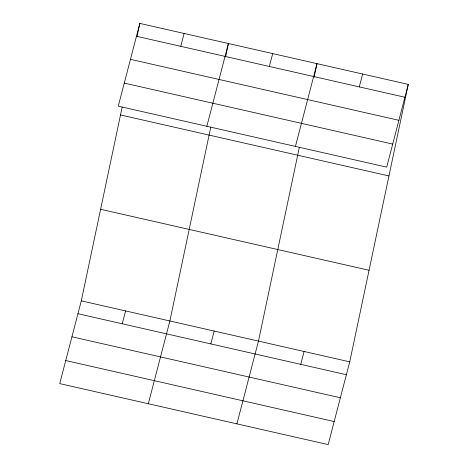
<?xml version="1.0" encoding="UTF-8"?>
<svg xmlns="http://www.w3.org/2000/svg" width="468" height="468" viewBox="0 0 468 468"><rect width="100%" height="100%" fill="white"/><g stroke="black" fill="none" stroke-linecap="round" stroke-linejoin="round"><path stroke-width="0.7" d="M408.266 84.386L386.708 167.146L118.264 106.154L139.821 23.4L408.266 84.386L349.736 361.846L328.179 444.6L59.734 383.614L81.292 300.854L122.166 107.09M136.954 36.99L139.821 23.4M210.752 127.22L169.878 320.984L148.321 403.738M225.541 57.119L228.407 43.524L206.85 126.284M299.339 147.344L258.465 341.108L236.907 423.862M314.127 77.243L316.994 63.654L295.437 146.408M180.759 46.332L184.111 33.462M122.23 323.792L125.588 310.916M269.346 66.462L272.698 53.592M210.822 343.916L214.174 331.046M359.278 86.89L362.63 74.02M300.748 364.344L304.101 351.474M136.469 36.27L404.914 97.256M130.461 59.331L398.906 120.323M124.272 83.093L392.716 144.08M120.504 114.958L388.949 175.95M100.608 209.295L369.053 270.282M81.292 300.854L349.736 361.846M77.94 313.724L346.384 374.716M71.932 336.79L340.376 397.777M65.742 360.547L334.187 421.539"/></g></svg>
